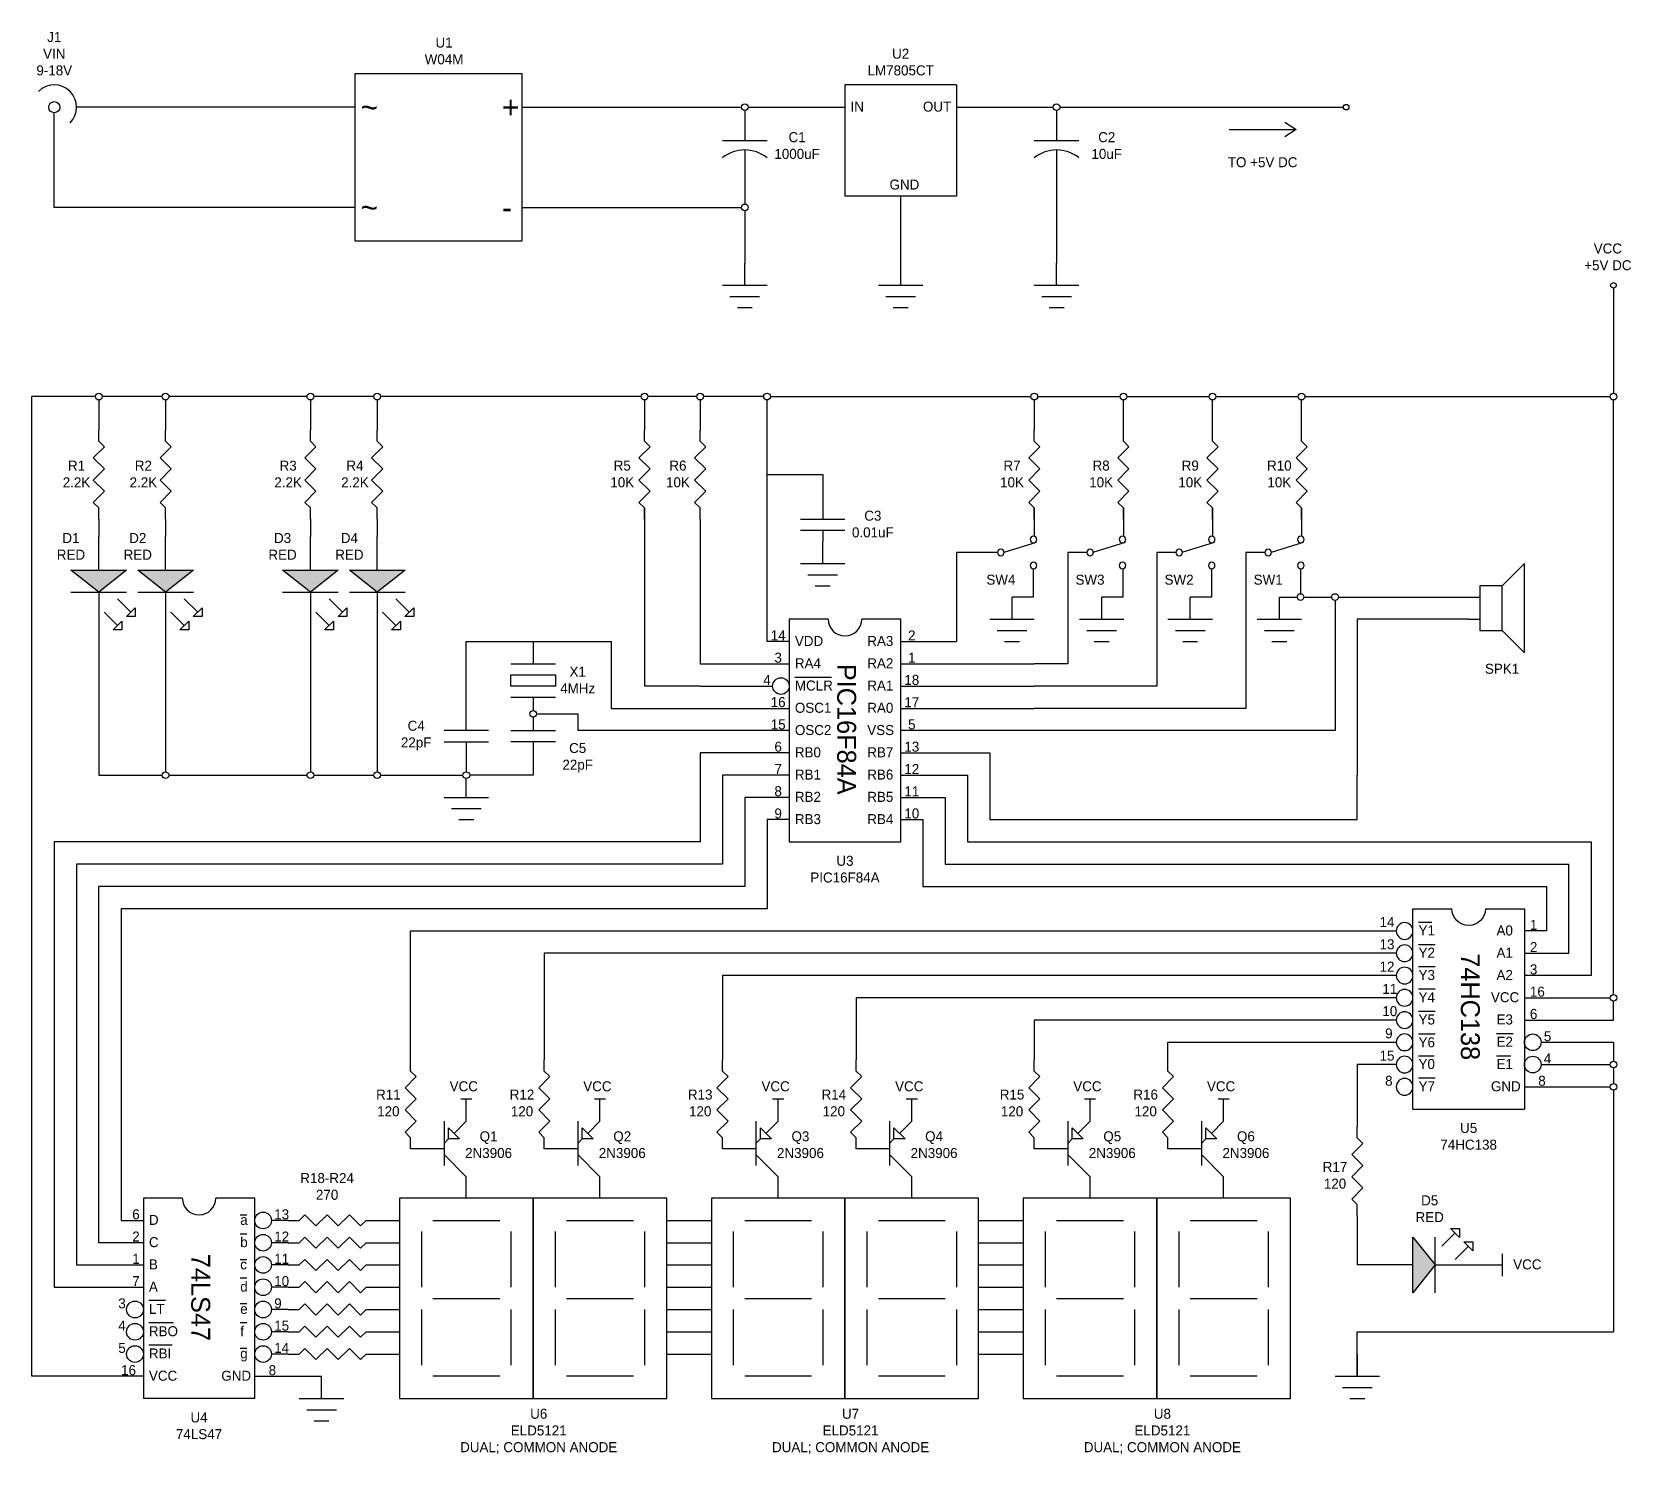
# Model space of a CAD drawing. Header units: inches. Extents: x 1.95 to 9.13, y 0.86 to 7.25.
import ezdxf

# ---------------------------------------------------------------- set-up
doc = ezdxf.new("R2010")
doc.units = ezdxf.units.IN
doc.header["$MEASUREMENT"] = 0

# ---------------------------------------------------------------- blocks, each defined once
blk = doc.blocks.new('Resistor')
at = {"color": 7}
blk.add_lwpolyline([(0, 0), (0.05, 0), (0.075, 0.025), (0.125, -0.025), (0.175, 0.025), (0.225, -0.025), (0.275, 0.025), (0.325, -0.025), (0.35, 0), (0.4, 0)], dxfattribs=at)
blk = doc.blocks.new('74LS47')
for p, q in [((3.3, 3.1), (3.3, 2.7)), ((3.475, 3.1), (3.3, 3.1)), ((3.8, 3.1), (3.625, 3.1)), ((3.8, 2.2), (3.8, 3.1)), ((3.3, 2.7), (3.3, 2.2)), ((3.8, 2.2), (3.3, 2.2))]:
    blk.add_line(p, q)
for centre in [(3.8375, 3), (3.8375, 2.9), (3.8375, 2.8), (3.8375, 2.7), (3.8375, 2.6), (3.8375, 2.5), (3.8375, 2.4), (3.8375, 2.3)]:
    blk.add_circle(centre, 0.0375)
blk.add_arc((3.55, 3.1), 0.075, 180, 0)
blk = doc.blocks.new('Diode')
at = {"color": 7}
for p, q in [((0.15, 0.125), (0.25, 0)), ((0.15, -0.125), (0.15, 0.125)), ((0.25, -0.125), (0.25, 0.125)), ((0.15, 0), (0, 0)), ((0.25, 0), (0.15, -0.125)), ((0.25, 0), (0.4, 0))]:
    blk.add_line(p, q, dxfattribs=at)
blk.add_solid([(0.15, -0.125), (0.25, 0), (0.15, 0.125)], dxfattribs=at)
blk = doc.blocks.new('LED')
for p, q in [((7.58, 3.18), (7.64, 3.24)), ((7.62, 3.26), (7.66, 3.26)), ((7.66, 3.22), (7.62, 3.26)), ((7.66, 3.26), (7.66, 3.22)), ((7.64, 3.12), (7.7, 3.18)), ((7.72, 3.16), (7.68, 3.2)), ((7.68, 3.2), (7.72, 3.2)), ((7.72, 3.2), (7.72, 3.16))]:
    blk.add_line(p, q)
blk.add_blockref('Diode', (7.301, 3.0961))
blk = doc.blocks.new('GRD')
for p, q in [((7.5, 2.5), (7.5, 2.6)), ((7.4, 2.5), (7.6, 2.5)), ((7.4333, 2.45), (7.5667, 2.45)), ((7.4667, 2.4), (7.5333, 2.4))]:
    blk.add_line(p, q)
blk = doc.blocks.new('Speaker')
at = {"color": 7}
for p, q in [((0.25, 0.15), (0.15, 0.05)), ((0.25, -0.25), (0.25, 0.15)), ((0, 0), (0.05, 0)), ((0.05, 0.05), (0.05, -0.15)), ((0.15, 0.05), (0.05, 0.05)), ((0.15, -0.15), (0.15, 0.05)), ((0, -0.1), (0.05, -0.1)), ((0.05, -0.15), (0.15, -0.15)), ((0.15, -0.15), (0.25, -0.25))]:
    blk.add_line(p, q, dxfattribs=at)
blk = doc.blocks.new('Switch - SPDT')
at = {"color": 7}
blk.add_line((0.024244, -0.003069), (0.27184, -0.078931), dxfattribs=at)
for centre in [(0.25, 0.1), (0, 0), (0.25, -0.1)]:
    blk.add_circle(centre, 0.025, dxfattribs=at)

msp = doc.modelspace()

# ---------------------------------------------------------------- linework, layer by layer
for p, q in [((3.4, 7.0625), (3.4, 6.3125)), ((4.15, 7.0625), (3.4, 7.0625)), ((4.15, 6.3125), (4.15, 7.0625)), ((5.6, 7.0125), (5.6, 6.5125)), ((6.1, 7.0125), (5.6, 7.0125)), ((6.1, 7.0125), (6.1, 6.5125)), ((3.4, 6.9125), (2.15, 6.9125)), ((4.15, 6.9125), (5.135, 6.9125)), ((5.15, 6.8975), (5.15, 6.7625)), ((5.165, 6.9125), (5.6, 6.9125)), ((6.1, 6.9125), (6.535, 6.9125)), ((6.55, 6.8975), (6.55, 6.7625)), ((6.565, 6.9125), (7.8375, 6.9125)), ((2.05, 6.4625), (2.05, 6.8875)), ((7.575, 6.8458), (7.625, 6.8125)), ((5.05, 6.7625), (5.25, 6.7625)), ((6.45, 6.7625), (6.65, 6.7625)), ((7.325, 6.8125), (7.625, 6.8125)), ((7.625, 6.8125), (7.575, 6.7792)), ((5.15, 6.7206), (5.15, 6.4775)), ((6.55, 6.7206), (6.55, 6.2125)), ((3.4, 6.4625), (2.05, 6.4625)), ((4.15, 6.4625), (5.135, 6.4625)), ((6.1, 6.5125), (5.6, 6.5125)), ((5.85, 6.2125), (5.85, 6.5125)), ((5.15, 6.4475), (5.15, 6.2125)), ((3.4, 6.3125), (4.15, 6.3125)), ((9.05, 6.1), (9.05, 5.6275)), ((1.95, 1.2125), (1.95, 5.6125)), ((2.235, 5.6125), (1.95, 5.6125)), ((2.535, 5.6125), (2.265, 5.6125)), ((3.185, 5.6125), (2.565, 5.6125)), ((3.485, 5.6125), (3.215, 5.6125)), ((4.685, 5.6125), (3.515, 5.6125)), ((4.935, 5.6125), (4.715, 5.6125)), ((5.235, 5.6125), (4.965, 5.6125)), ((5.265, 5.6125), (6.435, 5.6125)), ((6.465, 5.6125), (6.835, 5.6125)), ((6.865, 5.6125), (7.235, 5.6125)), ((7.265, 5.6125), (7.635, 5.6125)), ((7.665, 5.6125), (9.035, 5.6125)), ((2.25, 5.5975), (2.25, 5.4625)), ((2.55, 5.5975), (2.55, 5.4625)), ((3.2, 5.5975), (3.2, 5.4625)), ((3.5, 5.5975), (3.5, 5.4625)), ((4.7, 5.5975), (4.7, 5.4625)), ((4.95, 5.5975), (4.95, 5.4625)), ((5.25, 4.5125), (5.25, 5.5975)), ((6.45, 5.5975), (6.45, 5.4625)), ((6.85, 5.4625), (6.85, 5.5975)), ((7.25, 5.4625), (7.25, 5.5975)), ((7.65, 5.4625), (7.65, 5.5975)), ((9.05, 2.9275), (9.05, 5.5975)), ((5.25, 5.2625), (5.5, 5.2625)), ((5.5, 5.2625), (5.5, 5.0625)), ((4.7, 5.1125), (4.7, 4.3125)), ((5.5, 5.1125), (5.5, 5.0625)), ((6.45, 5.1125), (6.45, 4.9852)), ((6.85, 5.1125), (6.85, 4.9852)), ((7.25, 5.1125), (7.25, 4.9852)), ((7.65, 5.1125), (7.65, 4.9852)), ((2.25, 5.0625), (2.25, 4.9836)), ((2.55, 5.0625), (2.55, 4.9836)), ((3.2, 5.0625), (3.2, 4.9836)), ((3.5, 5.0625), (3.5, 4.9836)), ((4.95, 5.0625), (4.95, 4.4125)), ((5.4, 5.0625), (5.6, 5.0625)), ((5.4, 5.0125), (5.6, 5.0125)), ((5.5, 5.0125), (5.5, 4.9625)), ((6.2854, 4.9125), (6.1, 4.9125)), ((6.1, 4.9125), (6.1, 4.5125)), ((6.6854, 4.9125), (6.6, 4.9125)), ((6.6, 4.9125), (6.6, 4.4125)), ((7.0854, 4.9125), (7, 4.9125)), ((7, 4.9125), (7, 4.3125)), ((7.4854, 4.9125), (7.4, 4.9125)), ((7.4, 4.9125), (7.4, 4.2125)), ((6.4452, 4.8394), (6.4452, 4.7125)), ((6.8476, 4.8394), (6.8476, 4.7125)), ((7.2452, 4.8394), (7.2452, 4.7125)), ((7.6452, 4.8394), (7.6452, 4.7275)), ((2.25, 4.7336), (2.25, 3.9125)), ((2.55, 4.7336), (2.55, 3.9275)), ((3.2, 4.7336), (3.2, 3.9275)), ((3.5, 4.7336), (3.5, 3.9275)), ((6.4452, 4.7125), (6.35, 4.7125)), ((6.8476, 4.7125), (6.7524, 4.7125)), ((7.2452, 4.7125), (7.15, 4.7125)), ((7.55, 4.7125), (7.6302, 4.7125)), ((7.6602, 4.7125), (7.785, 4.7125)), ((7.8, 4.6975), (7.8, 4.3625)), ((7.815, 4.7125), (8.4, 4.7125)), ((5.35, 4.6125), (5.35, 4.2125)), ((5.525, 4.6125), (5.35, 4.6125)), ((5.85, 4.6125), (5.675, 4.6125)), ((5.85, 4.2125), (5.85, 4.6125)), ((8.4, 4.6125), (7.9, 4.6125)), ((7.9, 4.6125), (7.9, 4.2625)), ((3.9, 4.1125), (3.9, 4.5125)), ((3.9, 4.5125), (4.2, 4.5125)), ((4.2, 4.5125), (4.2, 4.4125)), ((4.2, 4.5125), (4.55, 4.5125)), ((4.55, 4.5125), (4.55, 4.2125)), ((5.35, 4.5125), (5.25, 4.5125)), ((5.85, 4.5125), (6.1, 4.5125)), ((4.1, 4.4125), (4.3, 4.4125)), ((4.95, 4.4125), (5.35, 4.4125)), ((5.85, 4.4125), (6.45, 4.4125)), ((6.6, 4.4125), (6.45, 4.4125)), ((4.1, 4.3625), (4.3, 4.3625)), ((4.1, 4.3125), (4.1, 4.3625)), ((4.3, 4.3125), (4.1, 4.3125)), ((4.3, 4.3625), (4.3, 4.3125)), ((4.95, 4.3125), (4.7, 4.3125)), ((4.95, 4.3125), (5.275, 4.3125)), ((5.375, 4.3525), (5.54, 4.3525)), ((5.85, 4.3125), (6.45, 4.3125)), ((7, 4.3125), (6.45, 4.3125)), ((7.8, 4.3625), (7.8, 4.1125)), ((4.1, 4.2625), (4.3, 4.2625)), ((4.2, 4.2625), (4.2, 4.2125)), ((7.9, 4.2625), (7.9, 3.9125)), ((4.2, 4.2125), (4.2, 4.2025)), ((4.2, 4.1725), (4.2, 4.1125)), ((4.215, 4.1875), (4.4, 4.1875)), ((4.4, 4.1875), (4.4, 4.1125)), ((4.55, 4.2125), (5.35, 4.2125)), ((5.35, 4.2125), (5.35, 3.6125)), ((5.85, 3.6125), (5.85, 4.2125)), ((5.85, 4.2125), (6.45, 4.2125)), ((7.4, 4.2125), (6.45, 4.2125)), ((4, 4.1125), (3.8, 4.1125)), ((4.1, 4.1125), (4.3, 4.1125)), ((5.35, 4.1125), (4.4, 4.1125)), ((7.8, 4.1125), (5.85, 4.1125)), ((3.8, 4.0625), (4, 4.0625)), ((3.9, 4.0625), (3.9, 3.9275)), ((4.3, 4.0625), (4.1, 4.0625)), ((4.2, 4.0625), (4.2, 3.9125)), ((5.35, 4.0125), (4.95, 4.0125)), ((4.95, 4.0125), (4.95, 3.9125)), ((5.85, 4.0125), (6.25, 4.0125)), ((6.25, 4.0125), (6.25, 3.7125)), ((2.25, 3.9125), (2.535, 3.9125)), ((2.565, 3.9125), (3.185, 3.9125)), ((3.215, 3.9125), (3.485, 3.9125)), ((3.515, 3.9125), (3.885, 3.9125)), ((3.9, 3.8125), (3.9, 3.8975)), ((4.2, 3.9125), (3.915, 3.9125)), ((4.95, 3.9125), (4.95, 3.6125)), ((5.35, 3.9125), (5.05, 3.9125)), ((5.05, 3.9125), (5.05, 3.5125)), ((5.85, 3.9125), (6.15, 3.9125)), ((6.15, 3.9125), (6.15, 3.6125)), ((7.9, 3.7125), (7.9, 3.9125)), ((3.8, 3.8125), (4, 3.8125)), ((5.35, 3.8125), (5.15, 3.8125)), ((5.15, 3.8125), (5.15, 3.4125)), ((5.85, 3.8125), (6.05, 3.8125)), ((6.05, 3.8125), (6.05, 3.5125)), ((3.8333, 3.7625), (3.9667, 3.7625)), ((3.8667, 3.7125), (3.9333, 3.7125)), ((5.35, 3.7125), (5.25, 3.7125)), ((5.25, 3.7125), (5.25, 3.3125)), ((5.85, 3.7125), (5.95, 3.7125)), ((5.95, 3.7125), (5.95, 3.4125)), ((6.25, 3.7125), (7.9, 3.7125)), ((4.25, 3.6125), (2.05, 3.6125)), ((2.05, 3.6125), (2.05, 1.6125)), ((4.95, 3.6125), (4.25, 3.6125)), ((5.35, 3.6125), (5.85, 3.6125)), ((6.15, 3.6125), (6.45, 3.6125)), ((6.45, 3.6125), (7.05, 3.6125)), ((7.05, 3.6125), (8.95, 3.6125)), ((8.95, 3.6125), (8.95, 3.0125)), ((5.05, 3.5125), (2.15, 3.5125)), ((2.15, 3.5125), (2.15, 1.7125)), ((6.05, 3.5125), (8.85, 3.5125)), ((8.85, 3.1125), (8.85, 3.5125)), ((2.25, 1.8125), (2.25, 3.4125)), ((5.15, 3.4125), (2.25, 3.4125)), ((5.95, 3.4125), (8.75, 3.4125)), ((8.75, 3.4125), (8.75, 3.2125)), ((5.25, 3.3125), (2.35, 3.3125)), ((2.35, 3.3125), (2.35, 1.9125)), ((8.175, 3.2525), (8.235, 3.2525)), ((3.65, 2.6336), (3.65, 3.2125)), ((3.65, 3.2125), (8.075, 3.2125)), ((8.75, 3.2125), (8.65, 3.2125)), ((8.075, 3.1125), (4.25, 3.1125)), ((4.25, 3.1125), (4.25, 2.6336)), ((8.175, 3.1525), (8.25, 3.1525)), ((8.65, 3.1125), (8.85, 3.1125)), ((8.175, 3.0525), (8.25, 3.0525)), ((8.075, 3.0125), (5.05, 3.0125)), ((5.05, 3.0125), (5.05, 2.6336)), ((8.175, 2.9525), (8.25, 2.9525)), ((8.95, 3.0125), (8.65, 3.0125)), ((8.075, 2.9125), (5.65, 2.9125)), ((5.65, 2.9125), (5.65, 2.6336)), ((8.65, 2.9125), (9.035, 2.9125)), ((9.05, 2.8125), (9.05, 2.8975)), ((8.075, 2.8125), (6.45, 2.8125)), ((6.45, 2.8125), (6.45, 2.6336)), ((8.175, 2.8525), (8.25, 2.8525)), ((8.65, 2.8125), (9.05, 2.8125)), ((8.175, 2.75), (8.25, 2.75)), ((8.525, 2.7525), (8.6, 2.7525)), ((7.05, 2.6336), (7.05, 2.7125)), ((7.05, 2.7125), (8.075, 2.7125)), ((8.725, 2.7125), (9.05, 2.7125)), ((9.05, 2.7125), (9.05, 2.6275)), ((8.075, 2.6125), (7.9, 2.6125)), ((7.9, 2.6125), (7.9, 2.3336)), ((8.175, 2.6525), (8.245, 2.6525)), ((8.525, 2.6525), (8.59, 2.6525)), ((8.725, 2.6125), (9.035, 2.6125)), ((9.05, 2.5975), (9.05, 2.5275)), ((8.175, 2.5525), (8.25, 2.5525)), ((3.875, 2.4586), (3.925, 2.4586)), ((3.9, 2.3586), (3.9, 2.4586)), ((4.475, 2.4586), (4.525, 2.4586)), ((4.5, 2.3586), (4.5, 2.4586)), ((5.275, 2.4586), (5.325, 2.4586)), ((5.3, 2.3586), (5.3, 2.4586)), ((5.875, 2.4586), (5.925, 2.4586)), ((5.9, 2.3586), (5.9, 2.4586)), ((6.675, 2.4586), (6.725, 2.4586)), ((6.7, 2.3586), (6.7, 2.4586)), ((7.275, 2.4586), (7.325, 2.4586)), ((7.3, 2.3586), (7.3, 2.4586)), ((8.65, 2.5125), (9.035, 2.5125)), ((9.05, 2.4975), (9.05, 1.4125)), ((3.8, 2.3586), (3.8, 2.1586)), ((3.82, 2.3286), (3.87, 2.2786)), ((3.82, 2.2786), (3.82, 2.3286)), ((3.9, 2.3586), (3.845, 2.3036)), ((4.4, 2.3586), (4.4, 2.1586)), ((4.42, 2.3286), (4.47, 2.2786)), ((4.42, 2.2786), (4.42, 2.3286)), ((4.5, 2.3586), (4.445, 2.3036)), ((5.2, 2.3586), (5.2, 2.1586)), ((5.22, 2.3286), (5.27, 2.2786)), ((5.22, 2.2786), (5.22, 2.3286)), ((5.3, 2.3586), (5.245, 2.3036)), ((5.8, 2.3586), (5.8, 2.1586)), ((5.82, 2.3286), (5.87, 2.2786)), ((5.82, 2.2786), (5.82, 2.3286)), ((5.9, 2.3586), (5.845, 2.3036)), ((6.6, 2.3586), (6.6, 2.1586)), ((6.62, 2.2786), (6.62, 2.3286)), ((6.62, 2.3286), (6.67, 2.2786)), ((6.7, 2.3586), (6.645, 2.3036)), ((7.2, 2.3586), (7.2, 2.1586)), ((7.22, 2.3286), (7.27, 2.2786)), ((7.22, 2.2786), (7.22, 2.3286)), ((7.3, 2.3586), (7.245, 2.3036)), ((3.8, 2.2336), (3.65, 2.2336)), ((3.82, 2.2786), (3.8, 2.2586)), ((3.87, 2.2786), (3.82, 2.2786)), ((4.4, 2.2336), (4.25, 2.2336)), ((4.42, 2.2786), (4.4, 2.2586)), ((4.47, 2.2786), (4.42, 2.2786)), ((5.2, 2.2336), (5.05, 2.2336)), ((5.22, 2.2786), (5.2, 2.2586)), ((5.27, 2.2786), (5.22, 2.2786)), ((5.8, 2.2336), (5.65, 2.2336)), ((5.82, 2.2786), (5.8, 2.2586)), ((5.87, 2.2786), (5.82, 2.2786)), ((6.6, 2.2336), (6.45, 2.2336)), ((6.62, 2.2786), (6.6, 2.2586)), ((6.67, 2.2786), (6.62, 2.2786)), ((7.2, 2.2336), (7.05, 2.2336)), ((7.22, 2.2786), (7.2, 2.2586)), ((7.27, 2.2786), (7.22, 2.2786)), ((3.9, 2.1086), (3.8, 2.2086)), ((4.5, 2.1086), (4.4, 2.2086)), ((5.3, 2.1086), (5.2, 2.2086)), ((5.9, 2.1086), (5.8, 2.2086)), ((6.7, 2.1086), (6.6, 2.2086)), ((7.3, 2.1086), (7.2, 2.2086)), ((3.9, 2.0125), (3.9, 2.1086)), ((4.5, 2.0125), (4.5, 2.1086)), ((5.3, 2.0125), (5.3, 2.1086)), ((5.9, 2.0125), (5.9, 2.1086)), ((6.7, 2.0125), (6.7, 2.1086)), ((7.3, 2.0125), (7.3, 2.1086)), ((2.45, 2.0125), (2.45, 1.6125)), ((2.625, 2.0125), (2.45, 2.0125)), ((2.95, 2.0125), (2.775, 2.0125)), ((2.95, 1.1125), (2.95, 2.0125)), ((3.6, 2.0125), (3.6, 1.1125)), ((4.2, 2.0125), (3.6, 2.0125)), ((4.2, 1.1125), (4.2, 2.0125)), ((4.8, 2.0125), (4.2, 2.0125)), ((4.2, 2.0125), (4.2, 1.1125)), ((4.8, 1.1125), (4.8, 2.0125)), ((5.6, 2.0125), (5, 2.0125)), ((5, 2.0125), (5, 1.1125)), ((5.6, 1.1125), (5.6, 2.0125)), ((6.2, 2.0125), (5.6, 2.0125)), ((5.6, 2.0125), (5.6, 1.1125)), ((6.2, 1.1125), (6.2, 2.0125)), ((7, 2.0125), (6.4, 2.0125)), ((6.4, 2.0125), (6.4, 1.1125)), ((7, 1.1125), (7, 2.0125)), ((7.6, 2.0125), (7, 2.0125)), ((7, 2.0125), (7, 1.1125)), ((7.6, 1.1125), (7.6, 2.0125)), ((2.35, 1.9125), (2.45, 1.9125)), ((2.885, 1.9375), (2.915, 1.9375)), ((3.1, 1.9125), (3.025, 1.9125)), ((3.5, 1.9125), (3.6, 1.9125)), ((3.75, 1.9125), (4.05, 1.9125)), ((4.35, 1.9125), (4.65, 1.9125)), ((4.8, 1.9125), (5, 1.9125)), ((5.15, 1.9125), (5.45, 1.9125)), ((5.75, 1.9125), (6.05, 1.9125)), ((6.2, 1.9125), (6.4, 1.9125)), ((6.55, 1.9125), (6.85, 1.9125)), ((7.15, 1.9125), (7.45, 1.9125)), ((7.9, 1.9336), (7.9, 1.7125)), ((2.45, 1.8125), (2.25, 1.8125)), ((2.885, 1.8525), (2.915, 1.8525)), ((3.1, 1.8125), (3.025, 1.8125)), ((3.5, 1.8125), (3.6, 1.8125)), ((3.7, 1.6125), (3.7, 1.8625)), ((4.1, 1.8625), (4.1, 1.6125)), ((4.3, 1.6125), (4.3, 1.8625)), ((4.7, 1.8625), (4.7, 1.6125)), ((4.8, 1.8125), (5, 1.8125)), ((5.1, 1.6125), (5.1, 1.8625)), ((5.5, 1.8625), (5.5, 1.6125)), ((5.7, 1.6125), (5.7, 1.8625)), ((6.1, 1.8625), (6.1, 1.6125)), ((6.2, 1.8125), (6.4, 1.8125)), ((6.5, 1.6125), (6.5, 1.8625)), ((6.9, 1.8625), (6.9, 1.6125)), ((7.1, 1.6125), (7.1, 1.8625)), ((7.5, 1.8625), (7.5, 1.6125)), ((2.885, 1.7375), (2.915, 1.7375)), ((8.55, 1.7625), (8.55, 1.6625)), ((2.15, 1.7125), (2.45, 1.7125)), ((2.915, 1.6525), (2.885, 1.6525)), ((3.1, 1.7125), (3.025, 1.7125)), ((3.5, 1.7125), (3.6, 1.7125)), ((4.8, 1.7125), (5, 1.7125)), ((6.2, 1.7125), (6.4, 1.7125)), ((8, 1.7125), (7.9, 1.7125)), ((8.4, 1.7125), (8.55, 1.7125)), ((2.05, 1.6125), (2.45, 1.6125)), ((2.45, 1.6125), (2.45, 1.1125)), ((3.1, 1.6125), (3.025, 1.6125)), ((3.5, 1.6125), (3.6, 1.6125)), ((4.8, 1.6125), (5, 1.6125)), ((6.2, 1.6125), (6.4, 1.6125)), ((2.55, 1.5525), (2.475, 1.5525)), ((2.915, 1.5375), (2.885, 1.5375)), ((3.1, 1.5125), (3.025, 1.5125)), ((3.5, 1.5125), (3.6, 1.5125)), ((3.7, 1.2625), (3.7, 1.5125)), ((3.75, 1.5625), (4.05, 1.5625)), ((4.1, 1.5125), (4.1, 1.2625)), ((4.3, 1.2625), (4.3, 1.5125)), ((4.35, 1.5625), (4.65, 1.5625)), ((4.7, 1.5125), (4.7, 1.2625)), ((4.8, 1.5125), (5, 1.5125)), ((5.1, 1.2625), (5.1, 1.5125)), ((5.15, 1.5625), (5.45, 1.5625)), ((5.5, 1.5125), (5.5, 1.2625)), ((5.7, 1.2625), (5.7, 1.5125)), ((5.75, 1.5625), (6.05, 1.5625)), ((6.1, 1.5125), (6.1, 1.2625)), ((6.2, 1.5125), (6.4, 1.5125)), ((6.5, 1.2625), (6.5, 1.5125)), ((6.55, 1.5625), (6.85, 1.5625)), ((6.9, 1.5125), (6.9, 1.2625)), ((7.1, 1.2625), (7.1, 1.5125)), ((7.15, 1.5625), (7.45, 1.5625)), ((7.5, 1.5125), (7.5, 1.2625)), ((2.585, 1.4525), (2.475, 1.4525)), ((2.915, 1.4525), (2.885, 1.4525)), ((3.1, 1.4125), (3.025, 1.4125)), ((3.5, 1.4125), (3.6, 1.4125)), ((4.8, 1.4125), (5, 1.4125)), ((6.2, 1.4125), (6.4, 1.4125)), ((7.9, 1.3125), (7.9, 1.4125)), ((7.9, 1.4125), (9.05, 1.4125)), ((1.95, 1.2125), (1.95, 1.2975)), ((2.58, 1.3525), (2.475, 1.3525)), ((2.915, 1.3375), (2.885, 1.3375)), ((3.1, 1.3125), (3.025, 1.3125)), ((3.5, 1.3125), (3.6, 1.3125)), ((4.8, 1.3125), (5, 1.3125)), ((6.2, 1.3125), (6.4, 1.3125)), ((7.9, 1.3125), (7.9, 1.2125)), ((2.45, 1.2125), (1.95, 1.2125)), ((2.95, 1.2125), (3.25, 1.2125)), ((4.05, 1.2125), (3.75, 1.2125)), ((4.65, 1.2125), (4.35, 1.2125)), ((5.45, 1.2125), (5.15, 1.2125)), ((6.05, 1.2125), (5.75, 1.2125)), ((6.85, 1.2125), (6.55, 1.2125)), ((7.45, 1.2125), (7.15, 1.2125)), ((2.95, 1.1125), (2.45, 1.1125)), ((3.6, 1.1125), (4.2, 1.1125)), ((4.2, 1.1125), (4.8, 1.1125)), ((5, 1.1125), (5.6, 1.1125)), ((5.6, 1.1125), (6.2, 1.1125)), ((6.4, 1.1125), (7, 1.1125)), ((7, 1.1125), (7.6, 1.1125))]:
    msp.add_line(p, q)
for centre, radius in [((2.05, 6.9125), 0.025), ((5.15, 6.9125), 0.015), ((6.55, 6.9125), 0.015), ((7.85, 6.9125), 0.0125), ((5.15, 6.4625), 0.015), ((9.05, 6.1125), 0.0125), ((2.25, 5.6125), 0.015), ((2.55, 5.6125), 0.015), ((3.2, 5.6125), 0.015), ((3.5, 5.6125), 0.015), ((4.7, 5.6125), 0.015), ((4.95, 5.6125), 0.015), ((5.25, 5.6125), 0.015), ((6.45, 5.6125), 0.015), ((6.85, 5.6125), 0.015), ((7.25, 5.6125), 0.015), ((7.65, 5.6125), 0.015), ((9.05, 5.6125), 0.015), ((7.6452, 4.7125), 0.015), ((7.8, 4.7125), 0.015), ((5.3125, 4.3125), 0.0375), ((4.2, 4.1875), 0.015), ((2.55, 3.9125), 0.015), ((3.2, 3.9125), 0.015), ((3.5, 3.9125), 0.015), ((3.9, 3.9125), 0.015), ((9.05, 2.9125), 0.015), ((8.6875, 2.7125), 0.0375), ((8.6875, 2.6125), 0.0375), ((9.05, 2.6125), 0.015), ((9.05, 2.5125), 0.015), ((2.9875, 1.9125), 0.0375), ((2.9875, 1.8125), 0.0375), ((2.9875, 1.7125), 0.0375), ((2.9875, 1.6125), 0.0375), ((2.4125, 1.5125), 0.0375), ((2.9875, 1.5125), 0.0375), ((2.4125, 1.4125), 0.0375), ((2.9875, 1.4125), 0.0375), ((2.4125, 1.3125), 0.0375), ((2.9875, 1.3125), 0.0375)]:
    msp.add_circle(centre, radius)
for centre, radius, start, end in [((2.05, 6.9125), 0.1, 315, 135), ((5.15, 6.5625), 0.1581, 50.76848, 129.23152), ((6.55, 6.5625), 0.1581, 50.76848, 129.23152), ((5.6, 4.6125), 0.075, 180, 0), ((2.7, 2.0125), 0.075, 180, 0)]:
    msp.add_arc(centre, radius, start, end)

# ---------------------------------------------------------------- block references
for name, p in [('GRD', (-2.35, 3.6125)), ('GRD', (-1.65, 3.6125)), ('GRD', (-0.95, 3.6125)), ('GRD', (-2, 2.3625)), ('Speaker', (8.4, 4.7125)), ('GRD', (-1.15, 2.1125)), ('GRD', (-0.7476, 2.1125)), ('GRD', (-0.35, 2.1125)), ('GRD', (0.05, 2.1125)), ('Resistor', (3.1, 1.9125)), ('LED', (0.699, -1.3836)), ('Resistor', (3.1, 1.8125)), ('Resistor', (3.1, 1.7125)), ('Resistor', (3.1, 1.6125)), ('Resistor', (3.1, 1.5125)), ('Resistor', (3.1, 1.4125)), ('Resistor', (3.1, 1.3125)), ('GRD', (0.4, -1.2875)), ('GRD', (-4.25, -1.3875))]:
    msp.add_blockref(name, p)
for name, p, rotation in [('Resistor', (2.25, 5.0625), 90), ('Resistor', (2.55, 5.0625), 90), ('Resistor', (3.2, 5.0625), 90), ('Resistor', (3.5, 5.0625), 90), ('Resistor', (4.7, 5.0625), 90), ('Resistor', (4.95, 5.0625), 90), ('Resistor', (6.45, 5.0625), 90), ('Resistor', (6.85, 5.0625), 90), ('Resistor', (7.25, 5.0625), 90), ('Resistor', (7.65, 5.0625), 90), ('LED', (-0.8461, 12.2846), 270), ('LED', (-0.5461, 12.2846), 270), ('LED', (0.1039, 12.2846), 270), ('LED', (0.4039, 12.2846), 270), ('Resistor', (3.65, 2.2336), 90), ('Resistor', (4.25, 2.2336), 90), ('Resistor', (5.05, 2.2336), 90), ('Resistor', (5.65, 2.2336), 90), ('Resistor', (6.45, 2.2336), 90), ('Resistor', (7.05, 2.2336), 90), ('Resistor', (7.9, 1.9336), 90)]:
    msp.add_blockref(name, p, dxfattribs=dict(rotation=rotation))
at = {"xscale": -0.5852349955359809, "yscale": 0.5852349955359809, "zscale": 0.5852349955359809, "rotation": 180}
for p in [(6.3, 4.9125), (6.7, 4.9125), (7.1, 4.9125), (7.5, 4.9125)]:
    msp.add_blockref('Switch - SPDT', p, dxfattribs=at)
at = {"xscale": -1, "rotation": 1.117518158011421e-06}
msp.add_blockref('74LS47', (11.95, 0.2125), dxfattribs=at)

# ---------------------------------------------------------------- texts
for s, insert, char_height, width, attachment_point in [('J1\\PVIN\\P9-18V', (2.05, 7.1525), 0.045, 0.1, 5), ('U1\\PW04M', (3.8, 7.165), 0.045, 0.1, 5), ('U2\\PLM7805CT', (5.85, 7.115), 0.045, 0.1, 5), ('~', (3.425, 6.9625), 0.1, 0.1, 1), ('+', (4.06, 6.9625), 0.1, 0.1, 1), ('IN', (5.625, 6.9375), 0.045, 0.1, 1), ('OUT', (5.95, 6.9375), 0.045, 0.1, 1), ('C1\\P1000uF', (5.385, 6.74), 0.045, 0.1, 5), ('C2\\P10uF', (6.775, 6.74), 0.045, 0.1, 5), ('TO +5V DC', (7.475, 6.665), 0.045, 1, 5), ('GND', (5.8, 6.5875), 0.045, 0.1, 1), ('~', (3.425, 6.5125), 0.1, 0.1, 1), ('-', (4.06, 6.5125), 0.1, 0.1, 1), ('VCC\\P+5V DC', (9.025, 6.24), 0.045, 1, 5), ('R1\\P2.2K', (2.15, 5.265), 0.045, 0.1, 5), ('R2\\P2.2K', (2.45, 5.265), 0.045, 0.1, 5), ('R3\\P2.2K', (3.1, 5.265), 0.045, 0.1, 5), ('R4\\P2.2K', (3.4, 5.265), 0.045, 0.1, 5), ('R5\\P10K', (4.6, 5.265), 0.045, 0.1, 5), ('R6\\P10K', (4.85, 5.265), 0.045, 0.1, 5), ('R7\\P10K', (6.35, 5.265), 0.045, 0.1, 5), ('R8\\P10K', (6.75, 5.265), 0.045, 0.1, 5), ('R9\\P10K', (7.15, 5.265), 0.045, 0.1, 5), ('R10\\P10K', (7.55, 5.265), 0.045, 0.1, 5), ('C3\\P0.01uF', (5.725, 5.04), 0.045, 0.1, 5), ('D1\\PRED', (2.125, 4.94), 0.045, 0.1, 5), ('D2\\PRED', (2.425, 4.94), 0.045, 0.1, 5), ('D3\\PRED', (3.075, 4.94), 0.045, 0.1, 5), ('D4\\PRED', (3.375, 4.94), 0.045, 0.1, 5), ('SW4', (6.3, 4.79), 0.045, 0.1, 5), ('SW3', (6.7, 4.79), 0.045, 0.1, 5), ('SW2', (7.1, 4.79), 0.045, 0.1, 5), ('SW1', (7.5, 4.79), 0.045, 0.1, 5), ('14', (5.3, 4.54), 0.045, 0.1, 5), ('VDD', (5.375, 4.5375), 0.045, 0.1, 1), ('RA3', (5.7, 4.5375), 0.045, 0.1, 1), ('2', (5.9, 4.54), 0.045, 0.1, 5), ('3', (5.3, 4.44), 0.045, 0.1, 5), ('1', (5.9, 4.44), 0.045, 0.1, 5), ('X1\\P4MHz', (4.4, 4.34), 0.045, 0.1, 5), ('RA4', (5.375, 4.4375), 0.045, 0.1, 1), ('RA2', (5.7, 4.4375), 0.045, 0.1, 1), ('SPK1', (8.55, 4.39), 0.045, 0.1, 5), ('4', (5.25, 4.34), 0.045, 0.1, 5), ('MCLR', (5.375, 4.3375), 0.045, 0.1, 1), ('RA1', (5.7, 4.3375), 0.045, 0.1, 1), ('18', (5.9, 4.34), 0.045, 0.1, 5), ('16', (5.3, 4.24), 0.045, 0.1, 5), ('OSC1', (5.375, 4.2375), 0.045, 0.1, 1), ('RA0', (5.7, 4.2375), 0.045, 0.1, 1), ('17', (5.9, 4.24), 0.045, 0.1, 5), ('C4\\P22pF', (3.675, 4.09), 0.045, 0.1, 5), ('15', (5.3, 4.14), 0.045, 0.1, 5), ('OSC2', (5.375, 4.1375), 0.045, 0.1, 1), ('VSS', (5.7, 4.1375), 0.045, 0.1, 1), ('5', (5.9, 4.14), 0.045, 0.1, 5), ('C5\\P22pF', (4.4, 3.99), 0.045, 0.1, 5), ('6', (5.3, 4.04), 0.045, 0.1, 5), ('RB0', (5.375, 4.0375), 0.045, 0.1, 1), ('RB7', (5.7, 4.0375), 0.045, 0.1, 1), ('13', (5.9, 4.04), 0.045, 0.1, 5), ('7', (5.3, 3.94), 0.045, 0.1, 5), ('12', (5.9, 3.94), 0.045, 0.1, 5), ('RB1', (5.375, 3.9375), 0.045, 0.1, 1), ('RB6', (5.7, 3.9375), 0.045, 0.1, 1), ('8', (5.3, 3.84), 0.045, 0.1, 5), ('RB2', (5.375, 3.8375), 0.045, 0.1, 1), ('RB5', (5.7, 3.8375), 0.045, 0.1, 1), ('11', (5.9, 3.84), 0.045, 0.1, 5), ('9', (5.3, 3.74), 0.045, 0.1, 5), ('RB3', (5.375, 3.7375), 0.045, 0.1, 1), ('RB4', (5.7, 3.7375), 0.045, 0.1, 1), ('10', (5.9, 3.74), 0.045, 0.1, 5), ('U3\\PPIC16F84A', (5.6, 3.49), 0.045, 0.1, 5), ('14', (8, 3.275), 0.045, 0.1, 1), ('Y1', (8.175, 3.2375), 0.045, 0.1, 1), ('A0', (8.525, 3.2375), 0.045, 0.1, 1), ('1', (8.675, 3.2625), 0.045, 0.1, 1), ('13', (8, 3.175), 0.045, 0.1, 1), ('2', (8.675, 3.1625), 0.045, 0.1, 1), ('Y2', (8.175, 3.1375), 0.045, 0.1, 1), ('A1', (8.525, 3.1375), 0.045, 0.1, 1), ('12', (8, 3.075), 0.045, 0.1, 1), ('Y3', (8.175, 3.0375), 0.045, 0.1, 1), ('A2', (8.525, 3.0375), 0.045, 0.1, 1), ('3', (8.675, 3.0625), 0.045, 0.1, 1), ('11', (8.0125, 2.975), 0.045, 0.1, 1), ('16', (8.675, 2.9625), 0.045, 0.1, 1), ('10', (8.0125, 2.875), 0.045, 0.1, 1), ('Y4', (8.175, 2.9375), 0.045, 0.1, 1), ('VCC', (8.5, 2.9375), 0.045, 0.1, 1), ('Y5', (8.175, 2.8375), 0.045, 0.1, 1), ('E3', (8.525, 2.8375), 0.045, 0.1, 1), ('6', (8.675, 2.8625), 0.045, 0.1, 1), ('9', (8.025, 2.775), 0.045, 0.1, 1), ('Y6', (8.175, 2.735), 0.045, 0.1, 1), ('E2', (8.525, 2.7375), 0.045, 0.1, 1), ('5', (8.7375, 2.7625), 0.045, 0.1, 1), ('15', (8, 2.675), 0.045, 0.1, 1), ('4', (8.7375, 2.6625), 0.045, 0.1, 1), ('Y0', (8.175, 2.6375), 0.045, 0.1, 1), ('E1', (8.525, 2.6375), 0.045, 0.1, 1), ('VCC', (3.825, 2.5375), 0.045, 0.1, 1), ('VCC', (4.425, 2.5375), 0.045, 0.1, 1), ('VCC', (5.225, 2.5375), 0.045, 0.1, 1), ('VCC', (5.825, 2.5375), 0.045, 0.1, 1), ('VCC', (6.625, 2.5375), 0.045, 0.1, 1), ('VCC', (7.225, 2.5375), 0.045, 0.1, 1), ('8', (8.025, 2.5625), 0.045, 0.1, 1), ('Y7', (8.175, 2.5375), 0.045, 0.1, 1), ('GND', (8.5, 2.5375), 0.045, 0.1, 1), ('8', (8.7125, 2.5625), 0.045, 0.1, 1), ('R11\\P120', (3.55, 2.44), 0.045, 0.1, 5), ('R12\\P120', (4.15, 2.44), 0.045, 0.1, 5), ('R13\\P120', (4.95, 2.44), 0.045, 0.1, 5), ('R14\\P120', (5.55, 2.44), 0.045, 0.1, 5), ('R15\\P120', (6.35, 2.44), 0.045, 0.1, 5), ('R16\\P120', (6.95, 2.44), 0.045, 0.1, 5), ('Q1\\P2N3906', (4, 2.2525), 0.045, 0.1, 5), ('Q2\\P2N3906', (4.6, 2.2525), 0.045, 0.1, 5), ('Q3\\P2N3906', (5.4, 2.2525), 0.045, 0.1, 5), ('Q4\\P2N3906', (6, 2.2525), 0.045, 0.1, 5), ('Q5\\P2N3906', (6.8, 2.2525), 0.045, 0.1, 5), ('Q6\\P2N3906', (7.4, 2.2525), 0.045, 0.1, 5), ('U5\\P74HC138', (8.4, 2.29), 0.045, 0.1, 5), ('R17\\P120', (7.8, 2.115), 0.045, 0.1, 5), ('R18-R24\\P270', (3.275, 2.065), 0.045, 0.1, 5), ('D5\\PRED', (8.225, 1.965), 0.045, 0.1, 5), ('6', (2.4, 1.9625), 0.045, 0.1, 1), ('13', (3.0375, 1.9625), 0.045, 0.1, 1), ('D', (2.475, 1.9375), 0.045, 0.1, 1), ('a', (2.885, 1.9375), 0.045, 0.1, 1), ('2', (2.4, 1.8625), 0.045, 0.1, 1), ('C', (2.475, 1.8375), 0.045, 0.1, 1), ('b', (2.885, 1.8375), 0.045, 0.1, 1), ('12', (3.0375, 1.8625), 0.045, 0.1, 1), ('1', (2.4, 1.7625), 0.045, 0.1, 1), ('B', (2.475, 1.7375), 0.045, 0.1, 1), ('c', (2.885, 1.7375), 0.045, 0.1, 1), ('11', (3.0375, 1.7625), 0.045, 0.1, 1), ('VCC', (8.6, 1.7375), 0.045, 0.1, 1), ('7', (2.4, 1.6625), 0.045, 0.1, 1), ('10', (3.0375, 1.6625), 0.045, 0.1, 1), ('A', (2.475, 1.6375), 0.045, 0.1, 1), ('d', (2.885, 1.6375), 0.045, 0.1, 1), ('3', (2.3375, 1.5625), 0.045, 0.1, 1), ('LT', (2.475, 1.5375), 0.045, 0.1, 1), ('e', (2.885, 1.5375), 0.045, 0.1, 1), ('9', (3.0375, 1.5625), 0.045, 0.1, 1), ('4', (2.3375, 1.4625), 0.045, 0.1, 1), ('RBO', (2.475, 1.4375), 0.045, 0.1, 1), ('f', (2.885, 1.4375), 0.045, 0.1, 1), ('15', (3.0375, 1.4625), 0.045, 0.1, 1), ('5', (2.3375, 1.3625), 0.045, 0.1, 1), ('RBI', (2.475, 1.3375), 0.045, 0.1, 1), ('g', (2.885, 1.3375), 0.045, 0.1, 1), ('14', (3.0375, 1.3625), 0.045, 0.1, 1), ('16', (2.35, 1.2625), 0.045, 0.1, 1), ('VCC', (2.475, 1.2375), 0.045, 0.1, 1), ('GND', (2.8, 1.2375), 0.045, 0.1, 1), ('8', (3.0125, 1.2625), 0.045, 0.1, 1), ('U4\\P74LS47', (2.7, 0.99), 0.045, 0.1, 5), ('U6\\PELD5121\\PDUAL; COMMON ANODE', (4.225, 0.965), 0.045, 1, 5), ('U7\\PELD5121\\PDUAL; COMMON ANODE', (5.625, 0.965), 0.045, 1, 5), ('U8\\PELD5121\\PDUAL; COMMON ANODE', (7.025, 0.965), 0.045, 1, 5)]:
    msp.add_mtext(s, dxfattribs=dict(insert=insert, char_height=char_height, width=width, attachment_point=attachment_point))
at = {"ltscale": 0.5, "char_height": 0.085, "width": 0.3, "attachment_point": 1, "rotation": 270}
for s, insert in [('PIC16F84A', (5.65, 4.4125)), ('74HC138', (8.45, 3.1125)), ('74LS47', (2.75, 1.7625))]:
    msp.add_mtext(s, dxfattribs=dict(at, insert=insert))

doc.saveas('drawing.dxf')
